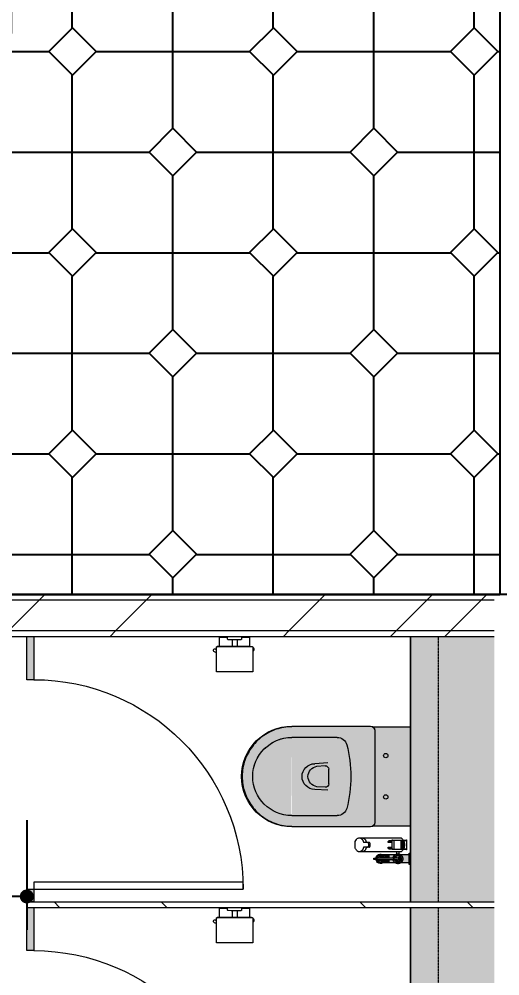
# Model space of a CAD drawing. Header units: millimetres. Extents: x -12551121 to 353735, y 112272 to 285506.
# Drawn here: x 97370 to 99092, y 169851 to 173276 of the extents above; entities that cross this region are included whole.
import ezdxf

# ---------------------------------------------------------------- set-up
doc = ezdxf.new("R2010")
doc.units = ezdxf.units.MM
doc.header["$MEASUREMENT"] = 0
doc.linetypes.add('Hidden 11', pattern=[1.53, 1, -0.53])
for name, color, linetype in [('+AT9-HATCH', 8, 'Continuous'), ('+AT9_Hardscape', 1, 'Continuous'), ('GARDE-DIM', 253, 'Continuous')]:
    doc.layers.add(name, color=color, linetype=linetype)
for name, color, linetype, lineweight in [('GMODEL', 8, 'Continuous', 9), ('GMODEL-1', 8, 'Hidden 11', 9), ('GMODEL-CUT', 6, 'Continuous', 9), ('GMODEL-CUT-1', 6, 'Hidden 11', 9), ('PLUMB-1', 55, 'Continuous', 9), ('PLUMB-2', 254, 'Continuous', 9), ('PLUMB-3', 141, 'Continuous', 9), ('SPECEQUIP', 8, 'Continuous', 9), ('WALL-COMMON', 8, 'Continuous', 9), ('WALL-EXTCUT', 1, 'Continuous', 9), ('WALL-FILL-1', 9, 'Continuous', 9), ('WALL-FILL-2', 7, 'Continuous', 9), ('WALL-INTCUT', 2, 'Continuous', 9), ('WALL-RETCUT-1', 1, 'Continuous', 25)]:
    doc.layers.add(name, color=color, linetype=linetype, lineweight=lineweight)
doc.styles.add('DIM', font='romand.shx')
doc.dimstyles.new('DIM100-2', dxfattribs={"dimscale": 100, "dimtxt": 2, "dimasz": 0.5, "dimexe": 1.2, "dimexo": 1, "dimgap": 0.75, "dimtad": 1, "dimdec": 0, "dimzin": 0, "dimdsep": 46, "dimtxsty": 'DIM', "dimblk": 'DOT', "dimcen": 1, "dimdle": 1, "dimclrt": 256, "dimazin": 0, "dimtfac": 1, "dimtdec": 0, "dimtmove": 2, "dimatfit": 3, "dimldrblk": 'DOT', "dimfxl": 1, "dimtolj": 1, "dimtzin": 0, "dimarcsym": 0})
pattern_1 = [(45, (4925825.9, 2848618.6), (-791.9596, 791.9596), []), (45, (4925825.9, 2849818.6), (-791.9596, 791.9596), [])]
pattern_2 = [(45, (4847680.4, 2642754.6), (-791.9596, 791.9596), []), (45, (4847680.4, 2643954.6), (-791.9596, 791.9596), [])]

# ---------------------------------------------------------------- blocks, each defined once
blk = doc.blocks.new('_Dot')
at = {"color": 0, "linetype": 'ByBlock', "lineweight": -2}
blk.add_line((-0.5, 0), (-1, 0), dxfattribs=at)
at = {"color": 0, "linetype": 'ByBlock', "const_width": 0.5}
blk.add_lwpolyline([(-0.25, 0, 1), (0.25, 0, 1)], format="xyb", close=True, dxfattribs=at)
blk = doc.blocks.new('*D202')
at = {"layer": 'DefPoints', "color": 0, "transparency": 16777216}
for p in [(97397.2, 170508.8), (96211.9, 170466.8), (96211.9, 170135.8)]:
    blk.add_point(p, dxfattribs=at)
at = {"layer": 'GARDE-DIM', "color": 0, "lineweight": -2, "transparency": 16777216}
for p, q in [((97397.2, 170408.8), (97397.2, 170015.8)), ((96211.9, 170366.8), (96211.9, 170015.8)), ((97347.2, 170135.8), (96261.9, 170135.8))]:
    blk.add_line(p, q, dxfattribs=at)
at = {"layer": 'GARDE-DIM', "color": 0, "linetype": 'ByBlock', "lineweight": -2, "transparency": 16777216, "xscale": 50, "yscale": 50, "zscale": 50, "rotation": 180}
blk.add_blockref('_Dot', (96211.9, 170135.8), dxfattribs=at)
at = {"layer": 'GARDE-DIM', "color": 0, "linetype": 'ByBlock', "lineweight": -2, "transparency": 16777216, "xscale": 50, "yscale": 50, "zscale": 50}
blk.add_blockref('_Dot', (97397.2, 170135.8), dxfattribs=at)
at = {"layer": 'GARDE-DIM', "transparency": 16777216, "insert": (96804.6, 170310.8), "char_height": 200, "attachment_point": 5, "style": 'DIM'}
blk.add_mtext('\\A1;1185', dxfattribs=at)
blk = doc.blocks.new('Toilet Partition - Door - Door-6838015-LEVEL 43')
at = {"layer": 'SPECEQUIP'}
for points in [[(-375, -12.5), (-375, 12.5), (-529.7, 12.5), (-529.7, -12.5), (-408.3, -12.5)], [(375, -12.5), (420.3, -12.5), (420.3, 12.5), (375, 12.2), (375, -7.5)]]:
    blk.add_hatch(color=256, dxfattribs=at).paths.add_polyline_path(points)
for p, q in [((-375, 12.5), (-529.7, 12.5)), ((-529.7, 12.5), (-529.7, -12.5)), ((-375, -12.5), (-375, 12.5)), ((420.3, 12.5), (375, 12.5)), ((375, 12.5), (375, -12.5)), ((420.3, -12.5), (420.3, 12.5)), ((-529.7, -12.5), (-375, -12.5)), ((350, -12.5), (375, -12.5)), ((350, -762.5), (350, -12.5)), ((375, -12.5), (420.3, -12.5)), ((375, -12.5), (375, -762.5)), ((375, -762.5), (350, -762.5))]:
    blk.add_line(p, q, dxfattribs=at)
blk.add_arc((375, -12.5), 750, 180, 270, dxfattribs=at)
blk = doc.blocks.new('SAA WC Ledge - Ledge-6837816-LEVEL 43')
at = {"layer": 'GMODEL-1'}
blk.add_hatch(color=256, dxfattribs=at).paths.add_polyline_path([(52.8, 0), (52.8, -300), (1002.8, -300), (1002.8, 0), (215.8, 0)])
at = {"layer": 'GMODEL'}
blk.add_line((1002.8, -300), (52.8, -300), dxfattribs=at)
at = {"layer": 'GMODEL-CUT'}
blk.add_line((52.8, -300), (1002.8, -300), dxfattribs=at)
at = {"layer": 'GMODEL-CUT-1'}
blk.add_line((52.8, -200), (1002.8, -200), dxfattribs=at)
blk = doc.blocks.new('AM_WC w enclosed Cistern _Bravat Gina C01003W_1 - 710_L_ x 360_W_ x 870_H_ Bravat Gina C01003W w Consealed Cistern 2-V85-LEVEL 43')
at = {"layer": 'PLUMB-2'}
for points in [[(-169, -106.6), (-178.1, -106.6), (-177.5, -242.1), (-165, -235), (168.9, -235.5), (177.5, -241.2), (178.1, -106.6), (-158, -106.6)], [(0, -320.6), (-67.4, -326.3), (-121.1, -338.2), (-132.7, -347.9), (-139.2, -361.7), (-140, -369.3), (-138.6, -532), (140, -532), (139.2, -361.7), (132.7, -347.9), (120.4, -337.9), (111.7, -335), (40.9, -323.3), (11.8, -321.4)], [(79, -532), (-139.7, -533.9), (-132.8, -574.2), (-118, -606.2), (-93.1, -635.5), (-62.5, -656.4), (-32, -667.8), (6.3, -671.2), (44.1, -664), (77.1, -647.8), (104.2, -624.2), (124.3, -594.6), (135.6, -565.7), (140, -532), (90.2, -532)]]:
    blk.add_hatch(color=256, dxfattribs=at).paths.add_polyline_path(points)
h = blk.add_hatch(color=256, dxfattribs=at)
h.paths.add_polyline_path([(165, -235), (-168.9, -235.5), (-179.5, -246.1), (-180, -250), (-178, -547.2), (-173.9, -578.6), (-155.9, -622), (-126.4, -659.9), (-90, -687.9), (-46.6, -705.9), (0, -712), (46.6, -705.9), (90, -687.9), (127.3, -659.3), (155.9, -622), (173.9, -578.6), (180, -532), (177.9, -242.4), (168.9, -235.5)])
h.paths.add_polyline_path([(0, -320.6), (57.5, -324.3), (121.1, -338.2), (132.7, -347.9), (139.2, -361.7), (140, -369.3), (140, -532), (135.2, -568.2), (121.2, -602), (99, -631), (70, -653.2), (36.2, -667.2), (0, -672), (-36.2, -667.2), (-70, -653.2), (-99, -631), (-121.2, -602), (-135.2, -568.2), (-140, -529.9), (-139.2, -361.7), (-132.7, -347.9), (-121.1, -338.2), (-114, -335.5), (-57.5, -324.3)])
at = {"layer": 'PLUMB-1'}
for p, q in [((-178.1, -106.6), (-177.5, -242.2)), ((177.5, -242.2), (178.1, -106.6)), ((165, -235), (-165, -235)), ((-180, -250), (-180, -532)), ((-180, -250), (-180, -532)), ((180, -532), (180, -250)), ((180, -532), (180, -250)), ((-140, -532), (-140, -369.3)), ((-140, -532), (-140, -369.3)), ((140, -369.3), (140, -532)), ((140, -369.3), (140, -532)), ((-49, -402.9), (-46, -449.4)), ((-26.4, -400), (26.4, -400)), ((49, -402.9), (46, -449.4)), ((-38.3, -412.8), (-36.4, -442.1)), ((38.3, -412.8), (36.4, -442.1))]:
    blk.add_line(p, q, dxfattribs=at)
at = {"layer": 'PLUMB-1', "flags": 128}
for points in [[(-178, -242.5), (-177.7, -242), (-177.4, -241.5), (-177, -241), (-176.6, -240.5), (-176.3, -240.1), (-175.8, -239.6), (-175.4, -239.2), (-175, -238.8), (-174.5, -238.4), (-174.1, -238), (-173.6, -237.7), (-173.1, -237.4), (-172.6, -237), (-172, -236.8), (-171.5, -236.5), (-171, -236.2), (-170.4, -236), (-170.1, -235.9)], [(170.1, -235.9), (170.7, -236.1), (171.2, -236.4), (171.8, -236.6), (172.3, -236.9), (172.8, -237.2), (173.3, -237.5), (173.8, -237.9), (174.3, -238.2), (174.8, -238.6), (175.2, -239), (175.6, -239.4), (176.1, -239.9), (176.4, -240.3), (176.8, -240.8), (177.2, -241.3), (177.5, -241.7), (177.8, -242.3), (178, -242.5)], [(0, -710), (-7.1, -709.9), (-14.2, -709.4), (-21.3, -708.7), (-28.4, -707.7), (-35.4, -706.5), (-42.3, -704.9), (-49.2, -703.1), (-56, -701), (-62.7, -698.6), (-69.3, -695.9), (-75.8, -693), (-82.2, -689.9), (-88.4, -686.5), (-94.6, -682.8), (-100.5, -678.9), (-106.3, -674.8), (-111.9, -670.4), (-117.4, -665.8), (-122.6, -661), (-127.7, -656), (-132.5, -650.8), (-137.2, -645.4), (-141.6, -639.8), (-145.8, -634.1), (-149.8, -628.2), (-153.5, -622.1), (-157, -615.9), (-160.2, -609.6), (-163.2, -603.1), (-165.9, -596.5), (-168.3, -589.8), (-170.5, -583), (-172.4, -576.2), (-174.1, -569.2), (-175.4, -562.3), (-176.5, -555.2), (-177.3, -548.1), (-177.8, -541), (-178, -533.9), (-178, -532)], [(178, -532), (177.9, -539.1), (177.4, -546.2), (176.7, -553.3), (175.7, -560.4), (174.5, -567.4), (172.9, -574.3), (171.1, -581.2), (169, -588), (166.6, -594.7), (163.9, -601.3), (161, -607.8), (157.9, -614.2), (154.5, -620.4), (150.8, -626.6), (146.9, -632.5), (142.8, -638.3), (138.4, -643.9), (133.8, -649.4), (129, -654.6), (124, -659.7), (118.8, -664.5), (113.4, -669.2), (107.8, -673.6), (102.1, -677.8), (96.2, -681.8), (90.1, -685.5), (83.9, -689), (77.6, -692.2), (71.1, -695.2), (64.5, -697.9), (57.8, -700.3), (51, -702.5), (44.2, -704.4), (37.2, -706.1), (30.3, -707.4), (23.2, -708.5), (16.1, -709.3), (9, -709.8), (1.9, -710), (0, -710)]]:
    blk.add_lwpolyline(points, dxfattribs=at)
at = {"layer": 'PLUMB-1'}
for centre, radius, start, end in [((-73.2, -195.4), 7.83, 0, 180), ((-73.2, -195.4), 7.83, 180, 0), ((74.8, -195.4), 7.83, 360, 180), ((74.8, -195.4), 7.83, 180, 360), ((-165, -250), 15, 90, 180), ((-165, -250), 15, 105, 150), ((-165, -250), 15, 109.9632, 150.0736), ((165, -250), 15, 360, 90), ((165, -250), 15, 30, 75), ((165, -250), 15, 29.9264, 70.0368), ((-105, -369.3), 35, 104.853, 180), ((-105, -369.3), 35, 104.853, 180), ((0, -765.2), 444.6, 75.147, 104.853), ((0, -765.2), 444.6, 75.147, 104.853), ((0, -765.2), 444.6, 81.7491, 83.3961), ((105, -369.3), 35, 0, 75.147), ((105, -369.3), 35, 0, 75.147), ((-26.4, -412), 12, 90, 183.6914), ((26.4, -412), 12, 356.3086, 90), ((0, -437.4), 36.8, 187.3828, 352.6172), ((0, -449.4), 46, 180, 360), ((0, -532), 180, 180, 360), ((0, -532), 180, 180, 0), ((0, -532), 140, 180, 0), ((0, -532), 140, 180, 0), ((0, -532), 140, 341.4518, 345.9718), ((0, -532), 140, 326.5885, 331.8955), ((0, -532), 140, 298.1045, 303.4115), ((0, -532), 140, 312.2591, 317.7409), ((0, -532), 140, 284.03, 288.5556)]:
    blk.add_arc(centre, radius, start, end, dxfattribs=at)
blk = doc.blocks.new('AM Bidet Tap with spray - bidet tap-V86-LEVEL 43')
at = {"layer": 'PLUMB-1'}
for points in [[(-3.9, 2.4), (-3.3, -0.5), (-3.3, 2), (-3.9, 2.4)], [(15, 3.5), (17, 1.5), (17, 3.1)], [(4.5, -3), (0.9, -6), (4.6, -3.3)], [(15, -1), (17, -3.8), (17, -2.4)]]:
    blk.add_hatch(color=256, dxfattribs=at).paths.add_polyline_path(points)
h = blk.add_hatch(color=256, dxfattribs=at)
h.paths.add_polyline_path([(-4.9, -62.2), (-2.5, -55.8), (-4.9, -56.8), (-4.9, -62)])
h.paths.add_polyline_path([(-11.7, -49.5), (-13.1, -52.2), (-17, -61.7), (-10.8, -74.2), (0, -78.7), (0, -74.2), (-2.5, -73.7), (-4.5, -62.8), (-4.7, -66.4), (-4.5, -70.1), (-9.6, -68.4), (-11, -65), (-10.6, -60.8), (-11.5, -58.5), (-11.6, -50.1)])
h = blk.add_hatch(color=256, dxfattribs=at)
h.paths.add_polyline_path([(7.1, -47.6), (5.4, -52.1), (5.7, -58), (7.7, -57), (7.6, -47.8)])
h.paths.add_polyline_path([(12.7, -51.3), (10.8, -54.1), (8.9, -68.3), (7.7, -68.8), (4.5, -66.2), (2.5, -71.7), (2.5, -74.2), (0, -74.2), (0, -78.7), (12.8, -71.7), (17, -61.7), (13, -52)])
at = {"layer": 'PLUMB-3'}
h = blk.add_hatch(color=256, dxfattribs=at)
h.paths.add_polyline_path([(15, 40.4), (-15, 40.4), (-13, -29.1), (-2.5, -29.1), (-0.2, -14.8), (2.5, -15.5), (4.3, -29.1), (15, -29.1), (15, 21.9)])
h.paths.add_polyline_path([(0, 12.8), (9.1, 6.5), (12, -1.9), (11.1, -9.1), (8.9, -9.1), (-2.5, -11.8), (-9.1, -9.1), (-10.6, -9.1), (-8.6, 9.1), (0, 11.1)])
h = blk.add_hatch(color=256, dxfattribs=at)
h.paths.add_polyline_path([(-8.8, 40.4), (-12, 43.4), (-11.3, 40.4), (-10.6, 40.4)])
h.paths.add_polyline_path([(-4.4, 40.4), (0, 40.4), (-3.9, 43.4)])
h.paths.add_polyline_path([(-7.1, 45.4), (-7.5, 40.4), (-4.4, 40.4), (-5.8, 43)])
for points in [[(0, 45.4), (3.9, 42.5), (2.1, 45.4), (0.4, 45.4)], [(-2.5, -14.6), (-2.5, -74.2), (2.5, -74.2), (1.3, -14.8), (-2.1, -14.7)]]:
    blk.add_hatch(color=256, dxfattribs=at).paths.add_polyline_path(points)
h = blk.add_hatch(color=256, dxfattribs=at)
h.paths.add_polyline_path([(0, 10.5), (-9.8, 7.3), (-12, -1.9), (-7.5, -9.7), (0, -12.8), (0, 9.7)])
h.paths.add_polyline_path([(-8.1, 3.3), (0, 0), (-5.8, -1.1), (-7.6, 2.3)])
h = blk.add_hatch(color=256, dxfattribs=at)
h.paths.add_polyline_path([(0, 12.8), (2.1, -12), (9.1, -9.1), (11.2, 1.6), (9.1, 6.6), (7.5, 9.7), (2, 12)])
h.paths.add_polyline_path([(9.1, 3.8), (7.5, -4), (4.5, -3), (8.9, 3.6)])
h = blk.add_hatch(color=256, dxfattribs=at)
h.paths.add_polyline_path([(-4.8, -29.1), (-13, -29.1), (-11.5, -50.2), (-11.5, -58.5), (-10.6, -60.8), (-9, -62), (-11, -66.5), (-8.2, -69.9), (-4.5, -70.1), (-4.9, -54.9), (-2.5, -54.6), (-3.9, -29.1)])
h.paths.add_polyline_path([(13, -29.1), (2.5, -29.1), (4.8, -65.8), (8.9, -68.3), (11.2, -67.4), (12, -51.5), (13.2, -49.6), (13.1, -31.7)])
h.paths.add_polyline_path([(8.6, -45.9), (5, -56.6), (7.1, -47.6), (8.6, -46)])
h.paths.add_polyline_path([(-2.5, -57), (-4.5, -62.8), (-2.5, -61.7), (-2.5, -57.1)])
at = {"layer": 'PLUMB-1'}
for p, q in [((-20, 45.4), (-20, 40.4)), ((-20, 40.4), (0, 40.4)), ((-15, 40.4), (-15, -29.1)), ((-15, 40.4), (-14.5, 40.4)), ((0, 40.4), (15, 40.4)), ((0, 40.4), (20, 40.4)), ((15, -29.1), (15, 40.4)), ((20, 40.4), (20, 45.4)), ((25, 11.7), (25, -138)), ((32.5, 30), (33, 11.6)), ((67, 30.5), (33, 30.5)), ((33, 12), (67, 12)), ((33, 11.6), (33, -18.6)), ((36, 12), (36, 16.6)), ((37.5, 17.9), (37.5, 20.8)), ((62.5, 20.8), (62.5, 17.9)), ((64, 16.6), (64, 12)), ((67, 11.6), (67.5, 30)), ((67, -18.6), (67, 11.6)), ((75, -138), (75, 11.7)), ((-2.5, -74.2), (-2.5, -14.6)), ((2.5, -14.6), (2.5, -74.2)), ((5, -4.6), (5, -3.6)), ((33, -13.8), (67, -13.8)), ((33.8, -19.6), (33.9, -21.4)), ((33.9, -21.4), (34.4, -29.6)), ((40.6, -20.2), (38.6, -24.8)), ((41.5, -32.4), (41.5, -20.3)), ((41.5, -34.1), (41.5, -32.4)), ((58.5, -20.3), (58.5, -32.4)), ((58.5, -32.4), (58.5, -34.1)), ((59.4, -20.2), (61.4, -24.8)), ((65.6, -29.6), (66.1, -21.4)), ((66.1, -21.4), (66.2, -19.6)), ((66.2, -19.6), (66.1, -21.4)), ((-5, -61.7), (-5, -61.8)), ((5, -61.7), (5, -61.7)), ((-2.5, -74.2), (-2.5, -78.7)), ((-2.5, -74.2), (-2.5, -85.7)), ((-2.5, -74.2), (2.5, -74.2)), ((-2.5, -78.7), (-2.5, -85.7)), ((-2.5, -78.7), (2.5, -78.7)), ((-2.5, -85.7), (2.5, -85.7)), ((2.5, -85.7), (2.5, -74.2)), ((2.5, -78.7), (2.5, -74.2)), ((2.5, -85.7), (2.5, -78.7)), ((47, -99.6), (53, -99.6)), ((41.1, -103.3), (41.1, -123)), ((47, -104.6), (53, -104.6)), ((58.9, -103.3), (58.9, -123)), ((38.5, -152.7), (61.5, -152.7))]:
    blk.add_line(p, q, dxfattribs=at)
at = {"layer": 'PLUMB-1', "flags": 128}
for points in [[(0, 17.5), (-0.7, 17.5), (-1.4, 17.4), (-2.1, 17.4), (-2.8, 17.3), (-3.5, 17.2), (-4.2, 17), (-4.8, 16.8), (-5.5, 16.6), (-6.2, 16.4), (-6.8, 16.1), (-7.5, 15.8), (-8.1, 15.5), (-8.7, 15.2), (-9.3, 14.8), (-9.9, 14.4), (-10.5, 14), (-11, 13.6), (-11.5, 13.2), (-12.1, 12.7), (-12.6, 12.2), (-13, 11.7), (-13.5, 11.2), (-13.9, 10.6), (-14.3, 10), (-14.7, 9.5), (-15.1, 8.9), (-15.4, 8.2), (-15.8, 7.6), (-16, 7), (-16.3, 6.3), (-16.6, 5.7), (-16.8, 5), (-17, 4.3), (-17.1, 3.7), (-17.2, 3), (-17.4, 2.3), (-17.4, 1.6), (-17.5, 0.9), (-17.5, 0.2), (-17.5, -0.5), (-17.5, -1.2), (-17.4, -1.9), (-17.3, -2.6), (-17.2, -3.3), (-17, -4), (-16.9, -4.7), (-16.7, -5.3), (-16.4, -6), (-16.2, -6.6), (-15.9, -7.3), (-15.6, -7.9), (-15.3, -8.5), (-14.9, -9.1), (-14.5, -9.7), (-14.1, -10.3), (-13.7, -10.9), (-13.3, -11.4), (-12.8, -11.9), (-12.3, -12.4), (-11.8, -12.9), (-11.3, -13.4), (-10.8, -13.8), (-10.2, -14.2), (-9.6, -14.6), (-9, -15), (-8.4, -15.3), (-7.8, -15.7), (-7.2, -16), (-6.5, -16.2), (-5.9, -16.5), (-5.2, -16.7), (-4.5, -16.9), (-3.8, -17.1), (-3.2, -17.2), (-2.5, -17.3)], [(-5, 0), (-5, -0.5), (-5, -1.1)], [(2.5, -17.3), (3.2, -17.2), (3.9, -17.1), (4.5, -16.9), (5.2, -16.7), (5.9, -16.5), (6.5, -16.2), (7.2, -16), (7.8, -15.7), (8.4, -15.3), (9, -15), (9.6, -14.6), (10.2, -14.2), (10.8, -13.8), (11.3, -13.4), (11.8, -12.9), (12.3, -12.4), (12.8, -11.9), (13.3, -11.4), (13.7, -10.8), (14.2, -10.3), (14.6, -9.7), (14.9, -9.1), (15.3, -8.5), (15.6, -7.9), (15.9, -7.3), (16.2, -6.6), (16.5, -6), (16.7, -5.3), (16.9, -4.6), (17, -4), (17.2, -3.3), (17.3, -2.6), (17.4, -1.9), (17.5, -1.2), (17.5, -0.5), (17.5, 0.2), (17.5, 0.9), (17.4, 1.6), (17.3, 2.3), (17.2, 3), (17.1, 3.7), (16.9, 4.4), (16.8, 5), (16.5, 5.7), (16.3, 6.4), (16, 7), (15.7, 7.6), (15.4, 8.3), (15.1, 8.9), (14.7, 9.5), (14.3, 10.1), (13.9, 10.6), (13.5, 11.2), (13, 11.7), (12.5, 12.2), (12, 12.7), (11.5, 13.2), (11, 13.6), (10.4, 14.1), (9.9, 14.5), (9.3, 14.8), (8.7, 15.2), (8.1, 15.5), (7.4, 15.8), (6.8, 16.1), (6.1, 16.4), (5.5, 16.6), (4.8, 16.8), (4.1, 17), (3.5, 17.2), (2.8, 17.3), (2.1, 17.4), (1.4, 17.4), (0.7, 17.5), (0, 17.5)], [(15.2, 5), (15.4, 5), (15.6, 5), (15.9, 5), (16.2, 5), (16.6, 5), (16.9, 5), (17.4, 5), (17.8, 5), (18.3, 5), (18.8, 5), (19.3, 5), (19.9, 5), (20.5, 5), (21.1, 5), (21.8, 5), (22.5, 5), (23.2, 5), (23.9, 5), (24.6, 5)], [(-15, -29.1), (-15, -30.4), (-15, -31.7), (-15, -33), (-15, -34.3), (-15, -35.6), (-15, -36.8), (-15, -38.1), (-15, -39.4), (-15, -40.6), (-15, -41.8), (-15, -43), (-15, -44.1), (-15, -45.3), (-15, -46.4), (-15, -47.5), (-15, -48.6), (-15, -49.6), (-15, -50.6), (-15, -51.5), (-15, -52.5), (-15, -53.4), (-15, -54.2), (-15, -55), (-15, -55.8), (-15, -56.5), (-15, -57.2), (-15, -57.8), (-15, -58.4), (-15, -59), (-15, -59.5), (-15, -59.9), (-15, -60.3), (-15, -60.6), (-15, -60.9), (-15, -61.2), (-15, -61.4), (-15, -61.5), (-15, -61.6), (-15, -61.7)], [(15, -61.7), (15, -61.6), (15, -61.6), (15, -61.4), (15, -61.2), (15, -61), (15, -60.7), (15, -60.4), (15, -60), (15, -59.6), (15, -59.1), (15, -58.6), (15, -58), (15, -57.4), (15, -56.7), (15, -56), (15, -55.2), (15, -54.4), (15, -53.6), (15, -52.7), (15, -51.8), (15, -50.8), (15, -49.9), (15, -48.8), (15, -47.8), (15, -46.7), (15, -45.6), (15, -44.5), (15, -43.3), (15, -42.1), (15, -40.9), (15, -39.7), (15, -38.4), (15, -37.2), (15, -35.9), (15, -34.6), (15, -33.4), (15, -32.1), (15, -30.8), (15, -29.5), (15, -29.1)], [(24.7, -5), (23.9, -5), (23.2, -5), (22.5, -5), (21.8, -5), (21.2, -5), (20.6, -5), (19.9, -5), (19.4, -5), (18.8, -5), (18.3, -5), (17.8, -5), (17.4, -5), (17, -5), (16.6, -5), (16.2, -5), (15.9, -5), (15.6, -5), (15.4, -5), (15.2, -5), (15.2, -5)], [(-5, -61.7), (-5, -61.5), (-5, -61.1), (-5, -60.6)], [(-2.8, -65.9), (-3, -65.8), (-3.1, -65.6), (-3.3, -65.5), (-3.4, -65.4), (-3.6, -65.2), (-3.7, -65.1), (-3.9, -64.9), (-4, -64.8), (-4.1, -64.6), (-4.2, -64.5), (-4.3, -64.3), (-4.4, -64.1), (-4.5, -63.9), (-4.6, -63.8), (-4.7, -63.6), (-4.7, -63.4), (-4.8, -63.2), (-4.8, -63), (-4.9, -62.8), (-4.9, -62.6), (-5, -62.4), (-5, -62.2), (-5, -62), (-5, -61.8)], [(5, -62), (5, -62.2), (5, -62.4), (4.9, -62.6), (4.9, -62.7), (4.9, -62.9), (4.8, -63.1), (4.7, -63.3), (4.7, -63.5), (4.6, -63.7), (4.5, -63.9), (4.4, -64.1), (4.3, -64.2), (4.2, -64.4), (4.1, -64.6), (4, -64.7), (3.9, -64.9), (3.8, -65.1), (3.6, -65.2), (3.5, -65.3), (3.3, -65.5), (3.2, -65.6), (3, -65.7), (2.9, -65.9), (2.7, -66)], [(5, -60.7), (5, -61.2), (5, -61.5), (5, -61.7)]]:
    blk.add_lwpolyline(points, dxfattribs=at)
at = {"layer": 'PLUMB-1'}
for centre, radius, start, end in [((0, 0), 12.8, 90, 270), ((0, 0), 12.8, 90, 135), ((0, 0), 11.3, 90, 120), ((0, 0), 12.8, 270, 90), ((0, 0), 11.3, 15, 37.6194), ((0, 0), 12.8, 360, 45), ((33, 30), 0.5, 90, 181.5189), ((-1730.3, -33.4), 1766.6, 1.474, 2.0743), ((1830.3, -33.4), 1766.6, 177.9257, 178.526), ((67, 30), 0.5, 358.4811, 90), ((34, -18.6), 1, 180, 260.1461), ((50, 124.6), 145.1, 263.6293, 266.6426), ((40.5, -34.1), 1, 261.0172, 0), ((50, 124.6), 145.1, 266.6426, 273.3574), ((50, 124.6), 145.1, 273.3574, 276.3971), ((59.5, -34.1), 1, 180, 278.9825), ((66, -18.6), 1, 279.8667, 0), ((0, -61.7), 17, 135, 270), ((0, -61.7), 15, 136.4395, 180), ((0, -61.7), 15, 180, 0), ((0, -61.7), 17, 270, 38.9051), ((0, -61.7), 15, 0, 43.5272)]:
    blk.add_arc(centre, radius, start, end, dxfattribs=at)
for centre, major_axis, ratio, start_param, end_param in [((0, 0), (5, 0), 0.981145, 2.617994, 3.403392), ((0.3, 0), (0, 5), 0.9996, 1.047198, 1.570796), ((0.3, 0), (0, 5), 0.9996, 1.570796, 1.832596)]:
    blk.add_ellipse(centre, major_axis=major_axis, ratio=ratio, start_param=start_param, end_param=end_param, dxfattribs=at)
blk.add_ellipse((50, 21), major_axis=(-11.5, 0), ratio=0.185784, dxfattribs=at)
for points, knots in [([(-2.1, 11.1), (-2.4, 11.1), (-3, 10.9), (-4, 10.6), (-4.8, 10.3), (-5.3, 10), (-5.6, 9.8), (-5.7, 9.8), (-5.8, 9.7)], [0.5555556, 0.5555556, 0.5555556, 0.5555556, 0.5833333, 0.6111111, 0.6388889, 0.6527778, 0.6597222, 0.6666667, 0.6666667, 0.6666667, 0.6666667]), ([(10.6, 4), (10.5, 4.1), (10.4, 4.4), (10.1, 5), (9.8, 5.7), (9.4, 6.2), (9.3, 6.5)], [0.11111111, 0.11111111, 0.11111111, 0.11111111, 0.125, 0.13888889, 0.16666667, 0.19444444, 0.19444444, 0.19444444, 0.19444444]), ([(36, 16.6), (36, 16.7), (36, 16.8), (36.1, 17), (36.2, 17.2), (36.4, 17.3), (36.6, 17.5), (37, 17.7), (37.6, 18), (38.5, 18.3), (39.5, 18.5), (40.8, 18.8), (41.6, 18.9), (42.1, 19)], [12.595013, 12.595013, 12.595013, 12.595013, 12.783355, 12.977976, 13.187994, 13.423451, 13.689056, 13.989503, 14.714186, 15.616562, 16.688718, 17.924029, 19.297732, 19.297732, 19.297732, 19.297732]), ([(62.5, 20.8), (62.5, 20.9), (62.5, 21.1), (62.3, 21.3), (62, 21.6), (61.6, 21.8), (61.1, 22), (60.5, 22.2), (59.8, 22.4), (58.7, 22.6), (57.1, 22.9), (54.9, 23.1), (52.5, 23.3), (50, 23.3), (47.5, 23.3), (45.1, 23.1), (42.9, 22.9), (41.3, 22.6), (40.2, 22.4), (39.5, 22.2), (38.9, 22), (38.4, 21.8), (38, 21.6), (37.7, 21.3), (37.5, 21.1), (37.5, 20.9), (37.5, 20.8)], [1.035888, 1.035888, 1.035888, 1.035888, 1.309931, 1.612695, 1.969281, 2.408517, 2.94012, 3.574237, 4.303203, 5.12462, 7.059638, 9.288722, 11.709237, 14.243521, 16.769129, 19.187824, 21.407466, 23.339725, 24.159552, 24.886865, 25.515516, 26.046301, 26.482093, 26.838613, 27.138955, 27.413012, 27.413012, 27.413012, 27.413012]), ([(57.9, 19), (58.4, 18.9), (59.2, 18.8), (60.5, 18.5), (61.5, 18.3), (62.4, 18), (63, 17.7), (63.4, 17.5), (63.6, 17.3), (63.8, 17.2), (63.9, 17), (64, 16.8), (64, 16.7), (64, 16.6)], [2.828234, 2.828234, 2.828234, 2.828234, 4.201072, 5.436559, 6.50886, 7.411342, 8.136291, 8.436704, 8.702458, 8.935546, 9.148198, 9.342759, 9.530965, 9.530965, 9.530965, 9.530965]), ([(34.4, -29.6), (34.4, -30), (34.6, -30.8), (35.1, -32), (35.8, -32.8), (36.4, -33.4), (37, -33.8), (37.5, -34.2), (38.1, -34.5), (39, -34.8), (39.7, -35), (40.3, -35.1)], [0, 0, 0, 0, 0.142857, 0.285714, 0.428571, 0.5, 0.571429, 0.678571, 0.732143, 0.785714, 1, 1, 1, 1]), ([(38.6, -24.8), (38.5, -25.6), (38.5, -27), (39, -29), (39.8, -30.6), (40.7, -31.7), (41.2, -32.2), (41.5, -32.4)], [5.017774, 5.017774, 5.017774, 5.017774, 7.094856, 9.092992, 11.075697, 12.129693, 13.205452, 13.205452, 13.205452, 13.205452]), ([(61.4, -24.8), (61.5, -25.2), (61.5, -25.9), (61.5, -27.3), (61, -29), (60, -30.9), (59.1, -31.9), (58.5, -32.4)], [0, 0, 0, 0, 1.022733, 2.079498, 4.077027, 6.060323, 8.187642, 8.187642, 8.187642, 8.187642]), ([(59.7, -35.1), (60.1, -35.1), (60.9, -34.9), (62, -34.4), (63.1, -33.8), (64, -33), (64.7, -32.2), (65.3, -31.2), (65.6, -30.2), (65.6, -29.6)], [0, 0, 0, 0, 0.142857, 0.285714, 0.428571, 0.571429, 0.678571, 0.785714, 1, 1, 1, 1]), ([(41.1, -103.3), (41.2, -102.9), (41.6, -101), (44.3, -99.8), (46.3, -99.5), (47, -99.6)], [0, 0, 0, 0, 1.454754, 5.390571, 7.576503, 7.576503, 7.576503, 7.576503]), ([(53, -99.6), (53.7, -99.5), (55.7, -99.8), (58.4, -101), (58.8, -102.9), (58.9, -103.3)], [-7.576503, -7.576503, -7.576503, -7.576503, -5.390571, -1.454754, 0, 0, 0, 0]), ([(41.1, -108.3), (41.2, -107.9), (41.6, -106), (44.3, -104.8), (46.3, -104.5), (47, -104.6)], [0, 0, 0, 0, 1.454754, 5.390571, 7.576503, 7.576503, 7.576503, 7.576503]), ([(53, -104.6), (53.7, -104.5), (55.7, -104.8), (58.4, -106), (58.8, -107.9), (58.9, -108.3)], [-7.576503, -7.576503, -7.576503, -7.576503, -5.390571, -1.454754, 0, 0, 0, 0]), ([(25, -138), (25, -138.7), (25.1, -140), (25.7, -142.2), (26.8, -144.3), (28.8, -147), (32.6, -150.2), (36.4, -152), (38.5, -152.7)], [0, 0, 0, 0, 0.125, 0.25, 0.375, 0.5, 0.75, 1, 1, 1, 1]), ([(61.5, -152.7), (64.5, -151.7), (68.6, -149.4), (72.4, -145.6), (74.5, -142), (75, -139.5), (75, -138)], [0, 0, 0, 0, 0.363636, 0.545455, 0.727273, 1, 1, 1, 1])]:
    blk.add_open_spline(points, degree=3, knots=knots, dxfattribs=at)
for points in [[(50, 22.7), (47.6, 22.7), (43, 22.1), (36.2, 20), (30, 16.5), (26.6, 13.5), (25, 11.7)], [(75, 11.7), (73.4, 13.5), (70, 16.5), (63.8, 20), (57, 22.1), (52.4, 22.7), (50, 22.7)], [(-2.5, -14.6), (-2.1, -14.7), (-1.3, -14.8), (-0.4, -14.9), (0, -14.9)], [(0, -14.9), (0.4, -14.9), (1.3, -14.8), (2.1, -14.7), (2.5, -14.6)]]:
    blk.add_open_spline(points, degree=3, dxfattribs=at)
for points, weights, degree in [([(50, 14), (42.5, 14), (36, 15), (36, 16.6)], [1, 0.718598071595, 0.608227721188, 0.668888948779], 3), ([(37.5, 20.8), (37.5, 20), (39.3, 19.4), (42.1, 19)], [0.693130285632, 0.734446918007, 0.836736822796, 1], 3), ([(64, 16.6), (64, 15), (57.5, 14), (50, 14)], [0.668891346186, 0.608224813345, 0.718594364616, 1], 3), ([(57.9, 19), (60.7, 19.4), (62.5, 20), (62.5, 20.8)], [1, 0.836734225056, 0.734443662878, 0.693128313466], 3), ([(41.1, -113), (25, -117), (25, -128)], [0.892645596821, 0.777890182518, 1], 2), ([(41.1, -123), (25, -127), (25, -138)], [0.892645596821, 0.777890182518, 1], 2), ([(75, -128), (75, -117), (58.9, -113)], [1, 0.777890182518, 0.892645596821], 2), ([(75, -138), (75, -127), (58.9, -123)], [1, 0.777890182518, 0.892645596821], 2)]:
    blk.add_rational_spline(points, weights, degree=degree, dxfattribs=at)
blk = doc.blocks.new('AM toilet roll holder - SAA toilet roll holder-6838216-LEVEL 43')
at = {"layer": 'PLUMB-1'}
for p, q in [((25, -3), (25, 0)), ((-25, -2.9), (-53.9, -2.9)), ((-53.9, -2.9), (-53.9, -34.6)), ((-25, 0), (-25, -2.9)), ((-25, -2.9), (-25, -8.8)), ((-8.7, -12.4), (-8.7, -34.6)), ((8.7, -12.4), (8.7, -34.6)), ((54.2, -3), (25, -3)), ((25, -9.4), (25, -3)), ((54.2, -34.6), (54.2, -3)), ((-68.3, -43), (-68.3, -49.1)), ((-64, -37.2), (-65.7, -37.2)), ((-65.7, -37.2), (-65.7, -38.3)), ((-65.7, -38.3), (-65.7, -54)), ((-65.7, -54), (-65.7, -127.1)), ((-64, -37.2), (62.1, -37.2)), ((54.2, -34.6), (-53.9, -34.6)), ((62.1, -34.6), (54.2, -34.6)), ((62.1, -37.2), (62.1, -34.6)), ((64.4, -37.2), (62.1, -37.2)), ((64.4, -47.2), (64.4, -37.2)), ((64.5, -57.4), (64.4, -47.2)), ((64.5, -127.1), (64.5, -57.4)), ((-65.7, -127.1), (64.5, -127.1))]:
    blk.add_line(p, q, dxfattribs=at)
for centre, radius, start, end in [((-22.2, -8.8), 2.86, 180, 270.9037), ((-0.1, 274.7), 287.2, 265.613, 274.6735), ((23.1, -9.6), 1.94, 274.6735, 6.9704), ((-62.7, -43), 5.52, 122, 180), ((-61.8, -48.8), 6.45, 182.6702, 233.3298), ((-52.4, -61.4), 26.9, 93.2729, 115.6207), ((63.6, -40.6), 6.62, 276.7602, 301.2398), ((63.3, -41.3), 16.1, 274.0027, 311.9973), ((70.8, -49.6), 5.01, 311.9973, 138.0027)]:
    blk.add_arc(centre, radius, start, end, dxfattribs=at)
blk = doc.blocks.new('riser')
at = {"layer": 'WALL-FILL-1'}
h = blk.add_hatch(dxfattribs=at)
h.set_pattern_fill('FP_1', color=251, style=0, pattern_type=2)
h.set_pattern_definition(pattern_2)
h.paths.add_polyline_path([(20922.4, -34667.5), (20926.7, -34667.5), (20926.7, -34647.5), (16676.7, -34647.5), (16676.7, -34667.5), (20616.8, -34667.5)])
h = blk.add_hatch(dxfattribs=at)
h.set_pattern_fill('FP_1', color=251, style=0, pattern_type=2)
h.set_pattern_definition(pattern_2)
h.paths.add_polyline_path([(20926.7, -34797.5), (20925.3, -34777.5), (17416.7, -34777.5), (17416.7, -34797.5), (20922.4, -34797.5)])
h = blk.add_hatch(dxfattribs=at)
h.set_pattern_fill('FP_1', color=251, angle=270, style=0, pattern_type=2)
h.set_pattern_definition([(315, (2697198.2, -4864176.1), (791.9596, 791.9596), []), (315, (2698398.2, -4864176.1), (791.9596, 791.9596), [])])
h.paths.add_polyline_path([(20926.7, -35747.5), (20926.7, -35767.5), (19251.7, -35767.5), (19251.7, -35747.5), (20847.9, -35747.5)])
at = {"layer": 'WALL-FILL-2'}
h = blk.add_hatch(dxfattribs=at)
h.set_pattern_fill('FP_1', color=251, style=0, pattern_type=2)
h.set_pattern_definition(pattern_2)
h.paths.add_polyline_path([(20925.3, -34777.5), (20926.7, -34777.5), (20926.7, -34667.5), (16676.7, -34667.5), (16676.7, -34777.5), (20922.4, -34777.5)])

msp = doc.modelspace()

# ---------------------------------------------------------------- hatches: boundary and pattern name
at = {"layer": '+AT9-HATCH'}
h = msp.add_hatch(dxfattribs=at)
h.set_pattern_fill('LINE', color=8, scale=750)
h.paths.add_polyline_path([(98342.2, 176851.5), (98342.2, 179526.5), (97292.2, 179526.5, 0.414214), (96392.2, 178626.5), (96392.2, 177751.5, -0.414214), (95292.2, 176651.5), (94892.2, 176651.5), (94892.2, 174751.5), (96392.2, 174751.5, 0.414214), (97292.2, 175651.5), (97292.2, 176001.5), (97292.2, 176451.5, -0.414214), (97692.2, 176851.5), (98342.2, 176851.5)], is_closed=False)
h.paths.add_polyline_path([(98392.2, 179526.5), (98392.2, 176851.5), (98692.2, 176851.5), (98692.2, 179526.5)])
h.paths.add_polyline_path([(98742.2, 179526.5), (98742.2, 176851.5), (99042.2, 176851.5), (99042.2, 179526.5)])
h.paths.add_polyline_path([(99367.2, 179526.5), (99367.2, 176851.5), (99667.2, 176851.5), (99667.2, 179526.5)])
h.paths.add_polyline_path([(99717.2, 179526.5), (99717.2, 176851.5), (100017.2, 176851.5), (100017.2, 179526.5)])
h.paths.add_polyline_path([(100067.2, 179526.5), (100067.2, 176851.5), (100367.2, 176851.5), (100367.2, 179526.5)])
h.paths.add_polyline_path([(100417.2, 179526.5), (100417.2, 176851.5), (100717.2, 176851.5), (100717.2, 179526.5)])
h.paths.add_polyline_path([(101067.2, 176716), (101067.2, 179526.5), (100767.2, 179526.5), (100767.2, 176851.5), (100767.2, 176851.5, -0.21525)])
h.paths.add_polyline_path([(101117.2, 179526.5), (101117.2, 173451.5), (101417.2, 173451.5), (101417.2, 179504, 0.056082), (101217.2, 179526.5), (101117.2, 179526.5)], is_closed=False)
h.paths.add_polyline_path([(101467.2, 179491.1), (101467.2, 173451.5), (101767.2, 173451.5), (101767.2, 179338.9, 0.094274)])
h.paths.add_polyline_path([(102117.2, 178626.6, 0.213378), (101817.2, 179297.3), (101817.2, 173451.5), (102117.2, 173451.5), (102117.2, 178626.5)], is_closed=False)
h.paths.add_polyline_path([(101817.2, 173101.5), (101817.2, 170101.5), (102117.2, 170101.5), (102117.2, 173101.5)])
h.paths.add_polyline_path([(101467.2, 173101.5), (101467.2, 170101.5), (101767.2, 170101.5), (101767.2, 173101.5)])
h.paths.add_polyline_path([(101117.2, 173101.5), (101117.2, 170101.5), (101417.2, 170101.5), (101417.2, 173101.5)])
h.paths.add_polyline_path([(101117.2, 169801.5), (101117.2, 166601.5), (101417.2, 166601.5), (101417.2, 169801.5)])
h.paths.add_polyline_path([(101467.2, 169801.5), (101467.2, 166601.5), (101767.2, 166601.5), (101767.2, 169801.5)])
h.paths.add_polyline_path([(101817.2, 169801.5), (101817.2, 166601.5), (102117.2, 166601.5), (102117.2, 169801.5)])
h.paths.add_polyline_path([(102517.2, 169801.5), (102817.2, 169801.5), (102817.2, 166601.5), (102517.2, 166601.5)])
h.paths.add_polyline_path([(102167.2, 169801.5), (102467.2, 169801.5), (102467.2, 166601.5), (102167.2, 166601.5)])
h.paths.add_polyline_path([(102867.2, 169801.5), (103167.2, 169801.5), (103167.2, 166601.5), (102867.2, 166601.5)])
h.paths.add_polyline_path([(102867.2, 173101.5), (103167.2, 173101.5), (103167.2, 170101.5), (102867.2, 170101.5)])
h.paths.add_polyline_path([(102167.2, 173101.5), (102467.2, 173101.5), (102467.2, 170101.5), (102167.2, 170101.5)])
h.paths.add_polyline_path([(102517.2, 173101.5), (102817.2, 173101.5), (102817.2, 170101.5), (102517.2, 170101.5)])
at = {"layer": '+AT9_Hardscape'}
h = msp.add_hatch(dxfattribs=at)
h.set_pattern_fill('CTYSQMK2', color=8, scale=30)
h.set_pattern_definition([(0, (84.85, 0), (360, 360), [550.293, -169.707]), (90, (0, 84.85), (-360, 360), [550.293, -169.707]), (45, (275.15, 360), (-360.0008, 360.0008), [120, -389.118]), (315, (275.15, 360), (360.0008, 360.0008), [120, -389.118]), (45, (360, 275.15), (-360.0008, 360.0008), [120, -389.118]), (315, (360, 444.85), (360.0008, 360.0008), [120, -389.118])])
h.paths.add_polyline_path([(103192.2, 169851.6), (101067.2, 169851.6), (101067.2, 170051.5), (101067.2, 173151.6), (101067.2, 173351.5), (101067.2, 176451.5, 0.414214), (100767.2, 176751.5), (99292.2, 176751.5), (99092.2, 176751.5), (98142.2, 176751.5), (97692.2, 176751.5, 0.414213), (97392.2, 176451.5), (97392.2, 176001.5), (97392.2, 175651.5, -0.414214), (96392.2, 174651.5), (94842.2, 174651.5), (94842.2, 173826.5), (97342.2, 173826.5), (97342.2, 173226.5), (97342.2, 171216.5), (99072.2, 171216.5), (99092.2, 171216.5), (99092.2, 175751.6), (99272.2, 175751.6), (99292.2, 175751.5), (99292.2, 170526.6), (99272.2, 170526.5), (99272.2, 166551.6), (101067.2, 166551.6), (101078.7, 169851.5), (101972.2, 169851.5), (101972.2, 169801.5), (102117.2, 169801.5), (102117.2, 168556.8), (102167.2, 168556.8), (102161.9, 169077.1), (102122.2, 169077.1), (102122.2, 169851.5), (103015.8, 169851.5), (103015.8, 169801.5), (103042.2, 169801.5), (103042.2, 169851.5), (103192.2, 169851.5)], is_closed=False)
h.paths.add_polyline_path([(102167.2, 171018), (102117.2, 171021.5), (102167.2, 171020.1), (102175.7, 171019.9)], is_closed=False)
h.paths.add_polyline_path([(94842.2, 173226.5), (94822.2, 171216.5), (96211.9, 171216.5), (96442.2, 171216.5), (96442.2, 173226.5), (94842.2, 173226.5)])
h.paths.add_polyline_path([(96442.2, 173226.5), (96442.2, 171216.5), (96742.2, 171216.5), (96742.2, 173226.5)])
h.paths.add_polyline_path([(97042.2, 173226.5), (96742.2, 173226.5), (96742.2, 171216.5), (97042.2, 171216.5)])
h.paths.add_polyline_path([(97042.2, 171216.5), (97342.2, 171216.5), (97342.2, 173226.5), (97042.2, 173226.5)])
at = {"layer": 'WALL-FILL-1'}
h = msp.add_hatch(dxfattribs=at)
h.set_pattern_fill('FP_1', color=256, style=0, pattern_type=2)
h.set_pattern_definition(pattern_1)
h.paths.add_polyline_path([(99067.9, 171196.5), (99072.2, 171196.5), (99072.2, 171216.5), (94822.2, 171216.5), (94822.2, 171196.5), (98762.3, 171196.5)])
h = msp.add_hatch(dxfattribs=at)
h.set_pattern_fill('FP_1', color=256, style=0, pattern_type=2)
h.set_pattern_definition(pattern_1)
h.paths.add_polyline_path([(99072.2, 171066.5), (99070.8, 171086.5), (95562.2, 171086.5), (95562.2, 171066.5), (99067.9, 171066.5)])
h = msp.add_hatch(dxfattribs=at)
h.set_pattern_fill('FP_1', color=256, angle=270, style=0, pattern_type=2)
h.set_pattern_definition([(315, (2775343.6, -4658312.2), (791.9596, 791.9596), []), (315, (2776543.6, -4658312.2), (791.9596, 791.9596), [])])
h.paths.add_polyline_path([(99072.2, 170116.5), (99072.2, 170096.5), (97397.2, 170096.5), (97397.2, 170116.5), (98993.4, 170116.5)])
at = {"layer": 'WALL-FILL-2'}
h = msp.add_hatch(dxfattribs=at)
h.set_pattern_fill('FP_1', color=256, style=0, pattern_type=2)
h.set_pattern_definition(pattern_1)
h.paths.add_polyline_path([(99070.8, 171086.5), (99072.2, 171086.5), (99072.2, 171196.5), (94822.2, 171196.5), (94822.2, 171086.5), (99067.9, 171086.5)])

# ---------------------------------------------------------------- linework, layer by layer
at = {"layer": '+AT9_Hardscape', "elevation": 0}
for points in [[(101067.2, 166551.5), (99272.2, 166551.5), (99272.2, 175751.6), (99092.2, 175751.5), (99092.2, 171216.5), (94822.2, 171216.5), (94842.2, 173226.5), (97342.2, 173226.5), (97342.2, 173826.5), (94842.2, 173826.5), (94842.2, 174651.5), (96392.2, 174651.5)], [(96442.2, 171216.5), (99092.2, 171216.5)]]:
    msp.add_lwpolyline(points, dxfattribs=at)
at = {"layer": 'WALL-COMMON'}
for p, q in [((99072.2, 171196.5, 0), (94822.2, 171196.5, 0)), ((99072.2, 171086.5, 0), (94822.2, 171086.5, 0))]:
    msp.add_line(p, q, dxfattribs=at)
at = {"layer": 'WALL-EXTCUT'}
for p, q in [((97397.2, 170116.5, 0), (99072.2, 170116.5, 0)), ((97397.2, 170096.5, 0), (97397.2, 170116.5, 0)), ((97397.2, 170096.5, 0), (99072.2, 170096.5, 0)), ((97397.2, 170096.5, 0), (99072.2, 170096.5, 0))]:
    msp.add_line(p, q, dxfattribs=at)
at = {"layer": 'WALL-INTCUT'}
for p, q in [((99072.2, 171216.5, 0), (94822.2, 171216.5, 0)), ((96211.9, 171066.5, 0), (99072.2, 171066.5, 0))]:
    msp.add_line(p, q, dxfattribs=at)
at = {"layer": 'WALL-RETCUT-1'}
msp.add_line((99272.2, 171216.5, 0), (99072.2, 171216.5, 0), dxfattribs=at)

# ---------------------------------------------------------------- block references
msp.add_blockref('riser', (78165.5, 205864, 0))
at = {"layer": 'GMODEL-CUT-1', "xscale": -1, "rotation": 270}
for p in [(99072.2, 170063.6, 0), (99072.2, 169093.6, 0)]:
    msp.add_blockref('SAA WC Ledge - Ledge-6837816-LEVEL 43', p, dxfattribs=at)
at = {"layer": 'PLUMB-1', "xscale": -1}
for p in [(98141.8, 171066.5, 0), (98141.8, 170096.5, 0)]:
    msp.add_blockref('AM toilet roll holder - SAA toilet roll holder-6838216-LEVEL 43', p, dxfattribs=at)
at = {"layer": 'PLUMB-1', "xscale": -1, "rotation": 270}
for name, p in [('AM_WC w enclosed Cistern _Bravat Gina C01003W_1 - 710_L_ x 360_W_ x 870_H_ Bravat Gina C01003W w Consealed Cistern 2-V85-LEVEL 43', (98878.9, 170565.1, 0)), ('AM Bidet Tap with spray - bidet tap-V86-LEVEL 43', (98726.8, 170270.6, 0))]:
    msp.add_blockref(name, p, dxfattribs=at)
at = {"layer": 'SPECEQUIP', "xscale": -1, "rotation": 89.99999999999997}
for p in [(97409.7, 170536.8, 0), (97409.7, 169566.8, 0)]:
    msp.add_blockref('Toilet Partition - Door - Door-6838015-LEVEL 43', p, dxfattribs=at)

# ---------------------------------------------------------------- dimensions: what is measured, and where the dimension line sits
at = {"layer": 'GARDE-DIM', "color": 252}
dim = msp.add_linear_dim(base=(96211.9, 170135.8, 0), p1=(97397.2, 170508.8, 0), p2=(96211.9, 170466.8), angle=180, dimstyle='DIM100-2', dxfattribs=at)
dim.commit()
dim.dimension.update_dxf_attribs({"geometry": '*D202', "text_midpoint": (96804.6, 170310.8, 0)})

doc.saveas('drawing.dxf')
